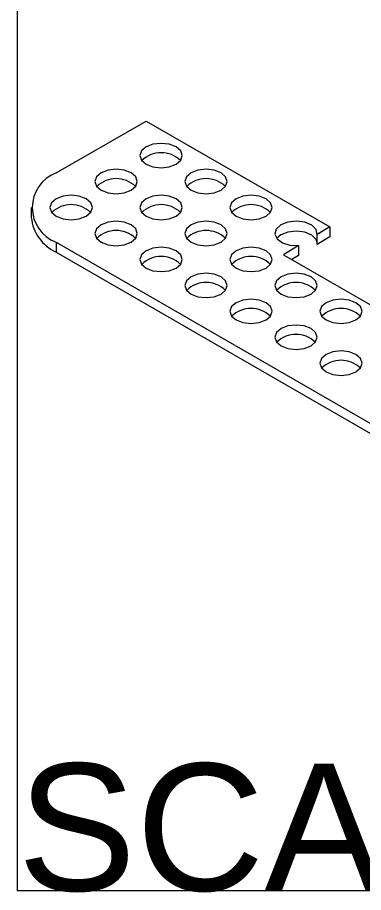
# Model space of a CAD drawing. Extents: x -0.01 to 8.01, y -6.95 to 0.
# Drawn here: x 0 to 1.02, y -6.947 to -4.367 of the extents above; entities that cross this region are included whole.
import ezdxf

# ---------------------------------------------------------------- set-up
doc = ezdxf.new("R2010")
doc.units = 0
doc.header["$LTSCALE"] = 0.5
doc.header["$MEASUREMENT"] = 0
doc.layers.add('Brackets', color=181, linetype='CONTINUOUS')
doc.layers.add('Text-Unprinted', color=131, linetype='CONTINUOUS', plot=False)
doc.styles.add('LSAD_Standard', font='arial.ttf')

msp = doc.modelspace()

# ---------------------------------------------------------------- linework, layer by layer
at = {"layer": 'Brackets', "transparency": 16777216}
for p, q in [((0.1139, -4.825), (0.3791, -4.6719)), ((0.3791, -4.6719), (0.9205, -4.9845)), ((0.0407, -4.9271), (0.0407, -4.9564)), ((0.9205, -4.9845), (0.8833, -5.0067)), ((0.9205, -4.9845), (0.9205, -5.0138)), ((0.1139, -5.0291), (3.2959, -6.866)), ((0.1139, -5.0291), (0.1139, -5.0584)), ((0.8833, -5.036), (0.8833, -5.0067)), ((0.9205, -5.0138), (0.8833, -5.036)), ((0.8285, -5.0394), (0.7837, -5.0662)), ((0.8285, -5.0394), (0.8285, -5.0687)), ((0.1139, -5.0584), (3.2959, -6.8953)), ((0.7837, -5.0662), (1.1237, -5.2626)), ((0.8285, -5.0687), (0.8086, -5.0806))]:
    msp.add_line(p, q, dxfattribs=at)
at = {"layer": 'Brackets', "transparency": 16777216, "flags": 128}
for points in [[(0.4675, -4.7485), (0.4472, -4.7406), (0.4233, -4.7379), (0.3993, -4.7406), (0.3791, -4.7485), (0.3655, -4.7602), (0.3608, -4.774), (0.3655, -4.7878), (0.3791, -4.7995), (0.3993, -4.8073), (0.4233, -4.8101), (0.4472, -4.8073), (0.4675, -4.7995), (0.481, -4.7878), (0.4858, -4.774), (0.481, -4.7602), (0.4675, -4.7485)], [(0.3349, -4.825), (0.3146, -4.8172), (0.2907, -4.8144), (0.2668, -4.8172), (0.2465, -4.825), (0.2329, -4.8367), (0.2282, -4.8505), (0.2329, -4.8643), (0.2465, -4.876), (0.2668, -4.8838), (0.2907, -4.8866), (0.3146, -4.8838), (0.3349, -4.876), (0.3484, -4.8643), (0.3532, -4.8505), (0.3484, -4.8367), (0.3349, -4.825)], [(0.6, -4.825), (0.5798, -4.8172), (0.5558, -4.8144), (0.5319, -4.8172), (0.5117, -4.825), (0.4981, -4.8367), (0.4933, -4.8505), (0.4981, -4.8643), (0.5117, -4.876), (0.5319, -4.8838), (0.5558, -4.8866), (0.5798, -4.8838), (0.6, -4.876), (0.6136, -4.8643), (0.6183, -4.8505), (0.6136, -4.8367), (0.6, -4.825)], [(0.2023, -4.9015), (0.182, -4.8937), (0.1581, -4.891), (0.1342, -4.8937), (0.1139, -4.9015), (0.1004, -4.9132), (0.0956, -4.9271), (0.1004, -4.9409), (0.1139, -4.9526), (0.1342, -4.9604), (0.1581, -4.9631), (0.182, -4.9604), (0.2023, -4.9526), (0.2158, -4.9409), (0.2206, -4.9271), (0.2158, -4.9132), (0.2023, -4.9015)], [(0.4675, -4.9015), (0.4472, -4.8937), (0.4233, -4.891), (0.3993, -4.8937), (0.3791, -4.9015), (0.3655, -4.9132), (0.3608, -4.9271), (0.3655, -4.9409), (0.3791, -4.9526), (0.3993, -4.9604), (0.4233, -4.9631), (0.4472, -4.9604), (0.4675, -4.9526), (0.481, -4.9409), (0.4858, -4.9271), (0.481, -4.9132), (0.4675, -4.9015)], [(0.7326, -4.9015), (0.7123, -4.8937), (0.6884, -4.891), (0.6645, -4.8937), (0.6442, -4.9015), (0.6307, -4.9132), (0.6259, -4.9271), (0.6307, -4.9409), (0.6442, -4.9526), (0.6645, -4.9604), (0.6884, -4.9631), (0.7123, -4.9604), (0.7326, -4.9526), (0.7462, -4.9409), (0.7509, -4.9271), (0.7462, -4.9132), (0.7326, -4.9015)], [(0.3349, -4.9781), (0.3146, -4.9703), (0.2907, -4.9675), (0.2668, -4.9703), (0.2465, -4.9781), (0.2329, -4.9898), (0.2282, -5.0036), (0.2329, -5.0174), (0.2465, -5.0291), (0.2668, -5.0369), (0.2907, -5.0397), (0.3146, -5.0369), (0.3349, -5.0291), (0.3484, -5.0174), (0.3532, -5.0036), (0.3484, -4.9898), (0.3349, -4.9781)], [(0.6, -4.9781), (0.5798, -4.9703), (0.5558, -4.9675), (0.5319, -4.9703), (0.5117, -4.9781), (0.4981, -4.9898), (0.4933, -5.0036), (0.4981, -5.0174), (0.5117, -5.0291), (0.5319, -5.0369), (0.5558, -5.0397), (0.5798, -5.0369), (0.6, -5.0291), (0.6136, -5.0174), (0.6183, -5.0036), (0.6136, -4.9898), (0.6, -4.9781)], [(0.8833, -5.0067), (0.8803, -4.9921), (0.8674, -4.9794), (0.8469, -4.9707), (0.8221, -4.9675), (0.7971, -4.9703), (0.7761, -4.9785), (0.7625, -4.9909), (0.7586, -5.0055), (0.7651, -5.0197), (0.7808, -5.0312), (0.8032, -5.0382), (0.8285, -5.0394)], [(0.8833, -5.0298), (0.8803, -5.0214), (0.8674, -5.0087), (0.8469, -5.0001), (0.8221, -4.9968), (0.7971, -4.9996), (0.7761, -5.0078), (0.7639, -5.0182)], [(0.4675, -5.0546), (0.4472, -5.0468), (0.4233, -5.044), (0.3993, -5.0468), (0.3791, -5.0546), (0.3655, -5.0663), (0.3608, -5.0801), (0.3655, -5.0939), (0.3791, -5.1056), (0.3993, -5.1135), (0.4233, -5.1162), (0.4472, -5.1135), (0.4675, -5.1056), (0.481, -5.0939), (0.4858, -5.0801), (0.481, -5.0663), (0.4675, -5.0546)], [(0.7326, -5.0546), (0.7123, -5.0468), (0.6884, -5.044), (0.6645, -5.0468), (0.6442, -5.0546), (0.6307, -5.0663), (0.6259, -5.0801), (0.6307, -5.0939), (0.6442, -5.1056), (0.6645, -5.1135), (0.6884, -5.1162), (0.7123, -5.1135), (0.7326, -5.1056), (0.7462, -5.0939), (0.7509, -5.0801), (0.7462, -5.0663), (0.7326, -5.0546)], [(0.6, -5.1312), (0.5798, -5.1233), (0.5558, -5.1206), (0.5319, -5.1233), (0.5117, -5.1312), (0.4981, -5.1429), (0.4933, -5.1567), (0.4981, -5.1705), (0.5117, -5.1822), (0.5319, -5.19), (0.5558, -5.1927), (0.5798, -5.19), (0.6, -5.1822), (0.6136, -5.1705), (0.6183, -5.1567), (0.6136, -5.1429), (0.6, -5.1312)], [(0.8652, -5.1312), (0.8449, -5.1233), (0.821, -5.1206), (0.7971, -5.1233), (0.7768, -5.1312), (0.7633, -5.1429), (0.7585, -5.1567), (0.7633, -5.1705), (0.7768, -5.1822), (0.7971, -5.19), (0.821, -5.1927), (0.8449, -5.19), (0.8652, -5.1822), (0.8788, -5.1705), (0.8835, -5.1567), (0.8788, -5.1429), (0.8652, -5.1312)], [(0.7326, -5.2077), (0.7123, -5.1999), (0.6884, -5.1971), (0.6645, -5.1999), (0.6442, -5.2077), (0.6307, -5.2194), (0.6259, -5.2332), (0.6307, -5.247), (0.6442, -5.2587), (0.6645, -5.2665), (0.6884, -5.2693), (0.7123, -5.2665), (0.7326, -5.2587), (0.7462, -5.247), (0.7509, -5.2332), (0.7462, -5.2194), (0.7326, -5.2077)], [(0.9978, -5.2077), (0.9775, -5.1999), (0.9536, -5.1971), (0.9297, -5.1999), (0.9094, -5.2077), (0.8959, -5.2194), (0.8911, -5.2332), (0.8959, -5.247), (0.9094, -5.2587), (0.9297, -5.2665), (0.9536, -5.2693), (0.9775, -5.2665), (0.9978, -5.2587), (1.0113, -5.247), (1.0161, -5.2332), (1.0113, -5.2194), (0.9978, -5.2077)], [(0.8652, -5.2842), (0.8449, -5.2764), (0.821, -5.2737), (0.7971, -5.2764), (0.7768, -5.2842), (0.7633, -5.2959), (0.7585, -5.3097), (0.7633, -5.3235), (0.7768, -5.3353), (0.7971, -5.3431), (0.821, -5.3458), (0.8449, -5.3431), (0.8652, -5.3353), (0.8788, -5.3235), (0.8835, -5.3097), (0.8788, -5.2959), (0.8652, -5.2842)], [(0.9978, -5.3608), (0.9775, -5.3529), (0.9536, -5.3502), (0.9297, -5.3529), (0.9094, -5.3608), (0.8959, -5.3725), (0.8911, -5.3863), (0.8959, -5.4001), (0.9094, -5.4118), (0.9297, -5.4196), (0.9536, -5.4224), (0.9775, -5.4196), (0.9978, -5.4118), (1.0113, -5.4001), (1.0161, -5.3863), (1.0113, -5.3725), (0.9978, -5.3608)]]:
    msp.add_lwpolyline(points, dxfattribs=at)
at = {"layer": 'Brackets', "transparency": 16777216}
for centre, radius, start, end in [((0.4233, -4.847), 0.0817, 45.6215, 134.3785), ((0.1526, -4.9271), 0.1092, 110.7834, 249.2166), ((0.2907, -4.9235), 0.0817, 45.6215, 134.3785), ((0.5558, -4.9235), 0.0817, 45.6215, 134.3785), ((0.1581, -5.0001), 0.0817, 45.6215, 134.3785), ((0.4233, -5.0001), 0.0817, 45.6215, 134.3785), ((0.6884, -5.0001), 0.0817, 45.6215, 134.3785), ((0.1658, -4.9439), 0.1257, 185.6948, 245.6253), ((0.2907, -5.0766), 0.0817, 45.6215, 134.3785), ((0.5558, -5.0766), 0.0817, 45.6215, 134.3785), ((0.4233, -5.1531), 0.0817, 45.6215, 134.3785), ((0.6884, -5.1531), 0.0817, 45.6215, 134.3785), ((0.5558, -5.2297), 0.0817, 45.6215, 134.3785), ((0.821, -5.2297), 0.0817, 45.6215, 134.3785), ((0.6884, -5.3062), 0.0817, 45.6215, 134.3785), ((0.9536, -5.3062), 0.0817, 45.6215, 134.3785), ((0.821, -5.3828), 0.0817, 45.6215, 134.3785), ((0.9536, -5.4593), 0.0817, 45.6215, 134.3785)]:
    msp.add_arc(centre, radius, start, end, dxfattribs=at)
at = {"layer": 'Text-Unprinted', "ltscale": 0.5, "transparency": 16777216}
msp.add_lwpolyline([(0, 0), (6.7639, 0), (6.7639, -6.942), (0, -6.942)], close=True, dxfattribs=at)

# ---------------------------------------------------------------- texts
at = {"layer": 'Text-Unprinted', "ltscale": 0.5, "transparency": 16777216, "style": 'LSAD_Standard'}
msp.add_attdef('SCALE-X', (0, -6.942), 'XEffectiveScaleFactor', height=0.375, dxfattribs=at)

doc.saveas('drawing.dxf')
